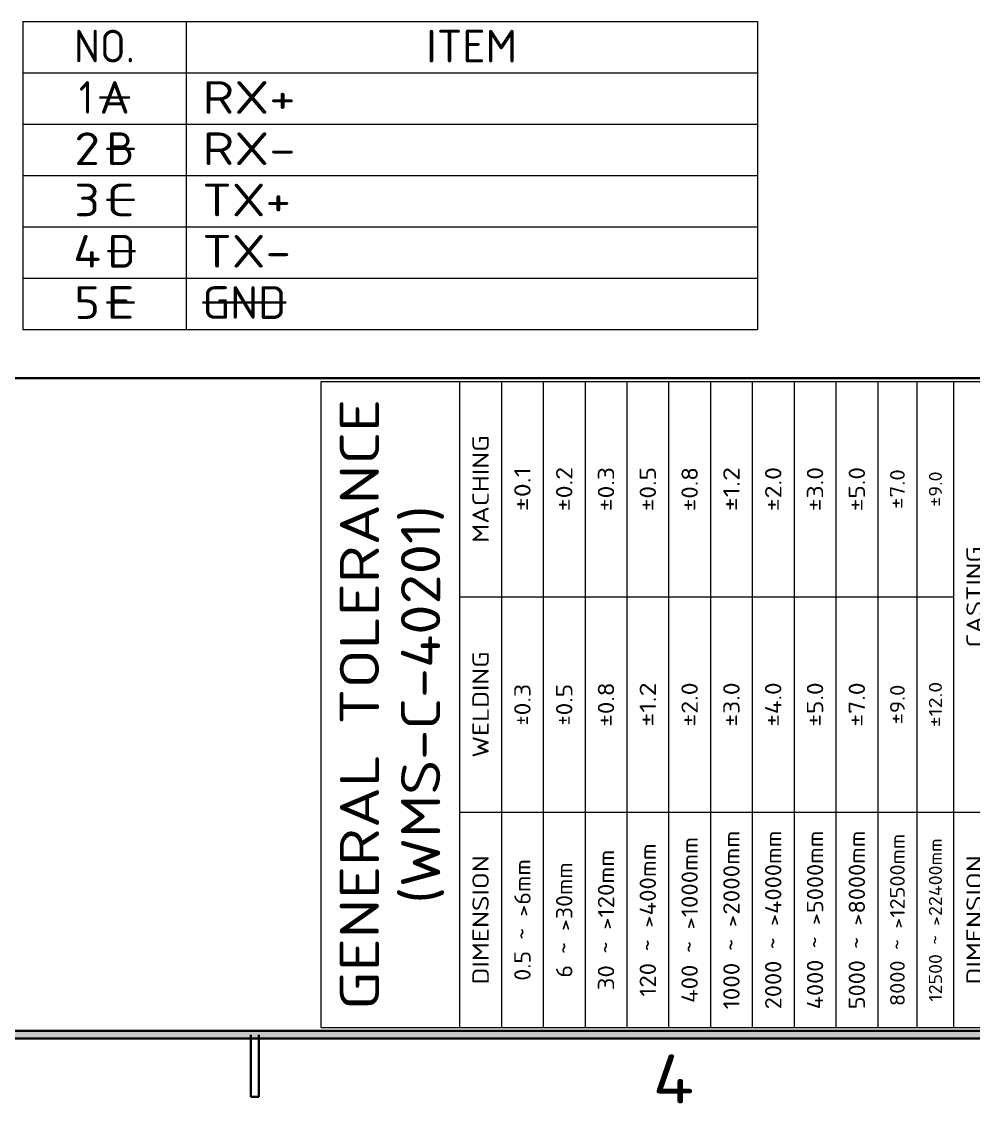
# Model space of a CAD drawing. Extents: x 23 to 417, y 3 to 294.
# Drawn here: x 155.7 to 214, y 5.8 to 72.1 of the extents above; entities that cross this region are included whole.
import ezdxf
from ezdxf.enums import TextEntityAlignment as Align

# ---------------------------------------------------------------- set-up
doc = ezdxf.new("R2010")
doc.units = 0
doc.layers.get('0').update_dxf_attribs({"lineweight": 13})
doc.layers.add('3', color=7, linetype='Continuous', lineweight=13)
doc.styles.get("Standard").update_dxf_attribs({"font": 'isocp.shx'})

# ---------------------------------------------------------------- blocks, each defined once
blk = doc.blocks.new('BLOCK1985')
at = {"layer": '3', "color": 7, "lineweight": 13}
blk.add_text('4', height=3, dxfattribs=at).set_placement((194.365, 5.792), (196.904, 5.792), align=Align.FIT)
blk = doc.blocks.new('BLOCK2038')
at = {"layer": '3', "color": 7, "lineweight": 5}
blk.add_solid([(29.763, 9.762), (30.237, 10.238), (410.237, 9.762), (409.763, 10.238)], dxfattribs=at)
blk = doc.blocks.new('BLOCK2134')
at = {"color": 7, "lineweight": 13}
for p, q in [((174.073, 10.438), (174.073, 50.038)), ((174.073, 50.038), (230.75, 50.038)), ((182.564, 10.438), (182.564, 50.038)), ((185.125, 10.438), (185.125, 50.038)), ((187.686, 10.438), (187.686, 50.038)), ((190.247, 10.438), (190.247, 50.038)), ((192.807, 10.438), (192.807, 50.038)), ((195.368, 10.438), (195.368, 50.038)), ((197.929, 10.438), (197.929, 50.038)), ((200.489, 10.438), (200.489, 50.038)), ((203.05, 10.438), (203.05, 50.038)), ((205.611, 10.438), (205.611, 50.038)), ((208.172, 10.438), (208.172, 50.038)), ((210.576, 10.438), (210.576, 50.038)), ((212.825, 10.438), (212.825, 50.038)), ((215.385, 10.438), (215.385, 50.038)), ((217.946, 10.438), (217.946, 50.038)), ((220.507, 10.438), (220.507, 50.038)), ((223.068, 10.438), (223.068, 50.038)), ((225.628, 10.438), (225.628, 50.038)), ((228.189, 10.438), (228.189, 50.038)), ((230.75, 10.438), (230.75, 50.038)), ((182.564, 36.838), (212.825, 36.838)), ((182.564, 23.638), (230.75, 23.638)), ((174.073, 10.438), (230.75, 10.438))]:
    blk.add_line(p, q, dxfattribs=at)
for s, height, p, p2 in [('GENERAL TOLERANCE', 2.4, (177.608, 11.513), (177.608, 48.962)), ('MACHING', 1, (184.329, 40.139), (184.329, 46.736)), ('%%p0.1', 1, (186.89, 42.083), (186.89, 44.792)), ('%%p0.2', 1, (189.451, 42.083), (189.451, 44.792)), ('%%p0.3', 1, (192.011, 42.083), (192.011, 44.792)), ('%%p0.5', 1, (194.572, 42.083), (194.572, 44.792)), ('%%p0.8', 1, (197.133, 42.083), (197.133, 44.792)), ('%%p1.2', 1, (199.693, 42.083), (199.693, 44.792)), ('%%p2.0', 1, (202.254, 42.083), (202.254, 44.792)), ('%%p3.0', 1, (204.815, 42.083), (204.815, 44.792)), ('%%p5.0', 1, (207.376, 42.083), (207.376, 44.792)), ('%%p7.0', 0.9, (209.81, 42.219), (209.81, 44.657)), ('%%p9.0', 0.8, (212.088, 42.354), (212.088, 44.521)), ('(WMS-C-40201)', 2.4, (181.354, 18.036), (181.354, 42.44)), ('CASTING', 1, (214.589, 33.733), (214.589, 39.942)), ('%%p10.0', 1, (229.954, 35.095), (229.954, 38.581)), ('%%p2.0', 1, (217.15, 35.483), (217.15, 38.192)), ('%%p2.5', 1, (219.711, 35.483), (219.711, 38.192)), ('%%p3.5', 1, (222.272, 35.483), (222.272, 38.192)), ('%%p5.0', 1, (224.832, 35.483), (224.832, 38.192)), ('%%p7.0', 1, (227.393, 35.483), (227.393, 38.192)), ('WELDING', 1, (184.329, 26.978), (184.329, 33.498)), ('0.3', 1, (186.89, 29.567), (186.89, 31.509)), ('0.5', 1, (189.451, 29.567), (189.451, 31.509)), ('%%p0.8', 1, (192.011, 28.883), (192.011, 31.592)), ('%%p1.2', 1, (194.572, 28.883), (194.572, 31.592)), ('%%p2.0', 1, (197.133, 28.883), (197.133, 31.592)), ('%%p3.0', 1, (199.693, 28.883), (199.693, 31.592)), ('%%p4.0', 1, (202.254, 28.883), (202.254, 31.592)), ('%%p5.0', 1, (204.815, 28.883), (204.815, 31.592)), ('%%p7.0', 1, (207.376, 28.883), (207.376, 31.592)), ('%%p9.0', 0.9, (209.81, 29.019), (209.81, 31.457)), ('%%p12.0', 0.8, (212.088, 28.844), (212.088, 31.632)), ('%%p', 1, (186.89, 28.967), (186.89, 29.567)), ('%%p', 1, (189.451, 28.967), (189.451, 29.567)), ('400 ~ >1000mm', 1, (197.133, 11.951), (197.133, 22.125)), ('1000 ~ >2000mm', 1, (199.693, 11.562), (199.693, 22.513)), ('2000 ~ >4000mm', 1, (202.254, 11.562), (202.254, 22.513)), ('4000 ~ >5000mm', 1, (204.815, 11.562), (204.815, 22.513)), ('5000 ~ >8000mm', 1, (207.376, 11.562), (207.376, 22.513)), ('8000 ~ >12500mm', 0.9, (209.81, 11.76), (209.81, 22.315)), ('12500 ~ >22400mm', 0.8, (212.088, 12.036), (212.088, 22.04)), ('630 ~ >1250mm', 1, (224.832, 11.951), (224.832, 22.125)), ('1250 ~ >2500mm', 1, (227.393, 11.562), (227.393, 22.513)), ('2500 ~ >5000mm', 1, (229.954, 11.562), (229.954, 22.513)), ('30 ~ >120mm', 1, (192.011, 12.728), (192.011, 21.348)), ('120 ~ >400mm', 1, (194.572, 12.339), (194.572, 21.736)), ('120 ~ >315mm', 1, (219.711, 12.339), (219.711, 21.736)), ('315 ~ >630mm', 1, (222.272, 12.339), (222.272, 21.736)), ('DIMENSION', 1, (184.329, 13.079), (184.329, 20.996)), ('0.5 ~ >6mm', 1, (186.89, 13.311), (186.89, 20.765)), ('DIMENSION', 1, (214.589, 13.079), (214.589, 20.996)), ('6 ~ >30mm', 1, (189.451, 13.505), (189.451, 20.571)), ('~ >120mm', 1, (217.15, 13.699), (217.15, 20.377))]:
    blk.add_text(s, height=height, rotation=90, dxfattribs=at).set_placement(p, p2, align=Align.FIT)
blk = doc.blocks.new('BLOCK2351')
at = {"color": 7, "lineweight": 13}
for p, q in [((116.243, 3.467), (161.243, 3.467)), ((116.243, 0.324), (161.243, 0.324)), ((116.243, -2.818), (161.243, -2.818)), ((116.243, -5.961), (161.243, -5.961)), ((116.243, -9.104), (161.243, -9.104)), ((116.243, -12.247), (161.243, -12.247)), ((116.243, -15.39), (161.243, -15.39))]:
    blk.add_line(p, q, dxfattribs=at)
at = {"color": 7, "lineweight": 13, "ltscale": 0.471429}
for p, q in [((116.243, 3.467), (116.243, -15.39)), ((126.243, 3.467), (126.243, -15.39)), ((161.243, 3.467), (161.243, -15.39))]:
    blk.add_line(p, q, dxfattribs=at)
at = {"color": 1, "lineweight": 35, "ltscale": 0.046429}
blk.add_line((120.943, -1.176), (122.8, -1.176), dxfattribs=at)
at = {"color": 1, "lineweight": 35, "ltscale": 0.042857}
for p, q in [((121.371, -4.318), (123.085, -4.318)), ((121.371, -7.461), (123.085, -7.461)), ((121.443, -10.604), (123.157, -10.604)), ((121.371, -13.747), (123.085, -13.747))]:
    blk.add_line(p, q, dxfattribs=at)
at = {"color": 1, "lineweight": 35, "ltscale": 0.128572}
blk.add_line((127.243, -13.747), (132.385, -13.747), dxfattribs=at)
at = {"color": 7, "lineweight": 13}
for s, p, p2 in [('NO.', (119.385, 0.967), (123.1, 0.967)), ('ITEM', (140.957, 0.967), (146.528, 0.967)), ('RX+', (127.243, -2.176), (132.957, -2.176)), ('RX-', (127.243, -5.318), (132.957, -5.318)), ('TX+', (127.243, -8.461), (132.671, -8.461)), ('TX-', (127.243, -11.604), (132.671, -11.604))]:
    blk.add_text(s, height=2, dxfattribs=at).set_placement(p, p2, align=Align.FIT)
at = {"color": 1, "lineweight": 13}
for s, p, p2 in [('1', (119.685, -2.176), (120.543, -2.176)), ('A', (120.943, -2.176), (122.8, -2.176)), ('2', (119.4, -5.318), (120.971, -5.318)), ('B', (121.371, -5.318), (123.085, -5.318)), ('3', (119.4, -8.461), (120.971, -8.461)), ('C', (121.371, -8.461), (123.085, -8.461)), ('4', (119.328, -11.604), (121.043, -11.604)), ('D', (121.443, -11.604), (123.157, -11.604)), ('5', (119.4, -14.747), (120.971, -14.747)), ('E', (121.371, -14.747), (123.085, -14.747)), ('GND', (127.243, -14.747), (132.385, -14.747))]:
    blk.add_text(s, height=2, dxfattribs=at).set_placement(p, p2, align=Align.FIT)

msp = doc.modelspace()

# ---------------------------------------------------------------- linework, layer by layer
at = {"color": 7, "lineweight": 35}
msp.add_line((30.238, 50.238), (409.762, 50.238), dxfattribs=at)
at = {"layer": '3', "color": 7, "lineweight": 35}
for p, q in [((30.238, 10.238), (409.762, 10.238)), ((410.238, 9.763), (29.763, 9.763))]:
    msp.add_line(p, q, dxfattribs=at)
at = {"layer": '3', "color": 7, "lineweight": 35, "ltscale": 0.095}
for p, q in [((169.762, 6.2), (169.762, 10)), ((170.238, 10), (170.238, 6.2))]:
    msp.add_line(p, q, dxfattribs=at)
at = {"layer": '3', "color": 7, "lineweight": 35, "ltscale": 0.011875}
msp.add_line((170.238, 6.2), (169.762, 6.2), dxfattribs=at)

# ---------------------------------------------------------------- block references
at = {"lineweight": 0}
for name, p in [('BLOCK2351', (39.542, 68.614)), ('BLOCK2134', (0, 0))]:
    msp.add_blockref(name, p, dxfattribs=at)
at = {"layer": '3', "lineweight": 0}
for name in ['BLOCK2038', 'BLOCK1985']:
    msp.add_blockref(name, (0, 0), dxfattribs=at)

doc.saveas('drawing.dxf')
